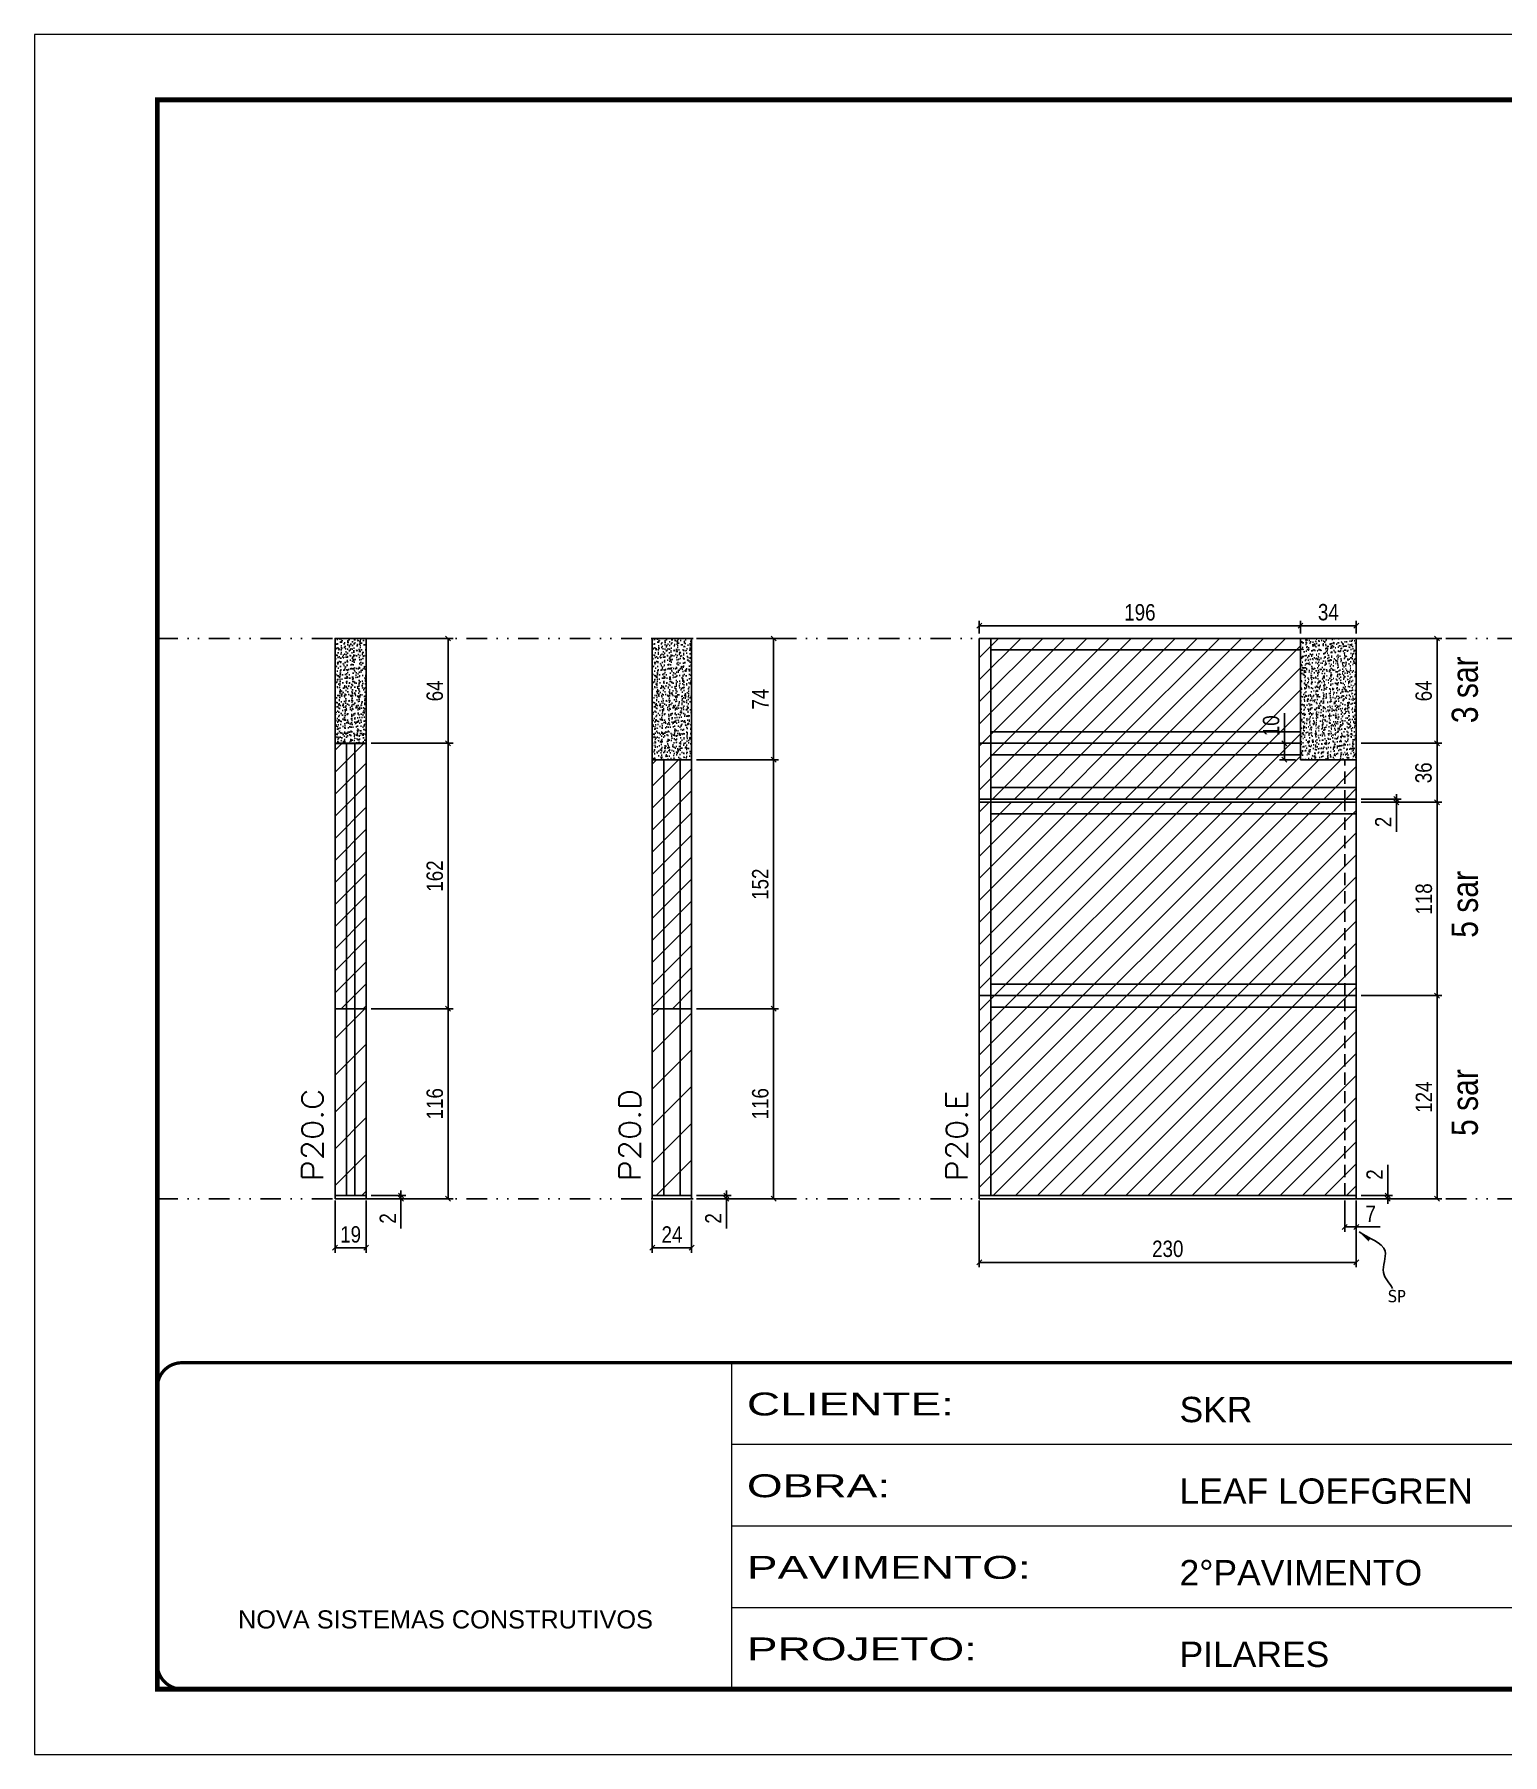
# Model space of a CAD drawing. Extents: x 14400 to 27878, y -21631 to 6985.
# Drawn here: x 17583 to 18479, y -3254 to -2204 of the extents above; entities that cross this region are included whole.
import ezdxf

# ---------------------------------------------------------------- set-up
doc = ezdxf.new("R2010")
doc.units = 0
for name, pattern in [('CONTINUO', [0]), ('DASHED', [0.75, 0.5, -0.25]), ('DIVIDE2', [0.625, 0.25, -0.125, 0, -0.125, 0, -0.125]), ('HIDDEN', [0.375, 0.25, -0.125])]:
    doc.linetypes.add(name, pattern=pattern)
for name, color, linetype in [('COTA', 241, 'Continuous'), ('NOMENCLATURA', 7, 'Continuous'), ('Nível', 160, 'Continuous'), ('Painéis', 200, 'Continuous'), ('SARR_2.2x7', 40, 'Continuous'), ('Sarrafo de Pressão', 42, 'HIDDEN'), ('texto', 7, 'Continuous')]:
    doc.layers.add(name, color=color, linetype=linetype)
for name, color, linetype, lineweight in [('Folhas', 255, 'Continuous', 9), ('Hachura', 251, 'Continuous', 9), ('SARRAFO DE PRESSAO', 251, 'DASHED', 9), ('Texto Seção', 7, 'Continuous', 15)]:
    doc.layers.add(name, color=color, linetype=linetype, lineweight=lineweight)
doc.styles.add('ARIAL', font='arial.ttf')
doc.styles.add('ARIAL_NARROW', font='ARIALN.TTF', dxfattribs={"height": 0.2})
doc.styles.add('COTA TECNICA', font='techl___.ttf', dxfattribs={"height": 10})
doc.styles.add('COTA TECNICA-50', font='techl___.ttf', dxfattribs={"height": 10})
doc.styles.add('REGUA-120', font='ROMANS.shx', dxfattribs={"height": 15})
doc.styles.get("Standard").update_dxf_attribs({"font": 'arial.ttf'})
doc.styles.add('Tecnologia', font='')
doc.styles.get('Tecnologia').set_extended_font_data('Forgotten Futurist')
doc.dimstyles.new('COTA PAINEL-50', dxfattribs={"dimtxt": 10, "dimasz": 3, "dimexe": 3, "dimexo": 3, "dimgap": 3, "dimtad": 1, "dimdec": 1, "dimzin": 12, "dimdsep": 46, "dimtxsty": 'COTA TECNICA-50', "dimblk1": 'OBLIQUE', "dimblk2": 'OBLIQUE', "dimsah": 1, "dimcen": 0.9, "dimclrd": 4, "dimclre": 4, "dimclrt": 240, "dimadec": 1, "dimazin": 3, "dimtfac": 1, "dimtdec": 1, "dimtmove": 0, "dimatfit": 3, "dimfxl": 1, "dimtolj": 1, "dimtzin": 12, "dimarcsym": 0})
doc.dimstyles.new('PAINEL', dxfattribs={"dimtxt": 10, "dimasz": 3, "dimexe": 3, "dimexo": 3, "dimgap": 3, "dimtad": 1, "dimdec": 1, "dimzin": 12, "dimdsep": 46, "dimtxsty": 'COTA TECNICA', "dimblk1": 'OBLIQUE', "dimblk2": 'OBLIQUE', "dimsah": 1, "dimcen": 0.9, "dimclrd": 4, "dimclre": 4, "dimclrt": 240, "dimadec": 1, "dimazin": 3, "dimtfac": 1, "dimtdec": 1, "dimtmove": 0, "dimatfit": 3, "dimfxl": 1, "dimtolj": 1, "dimtzin": 12, "dimarcsym": 0})
doc.dimstyles.get("Standard").update_dxf_attribs({"dimtxt": 0.18, "dimasz": 0.18, "dimexe": 0.18, "dimexo": 0.0625, "dimgap": 0.09, "dimtad": 0, "dimtih": 1, "dimtoh": 1, "dimdec": 4, "dimzin": 0, "dimdsep": 46, "dimtxsty": 'Standard', "dimcen": 0.09, "dimadec": 0, "dimazin": 0, "dimtfac": 1, "dimtdec": 4, "dimtofl": 0, "dimtmove": 0, "dimatfit": 3, "dimfxl": 1, "dimtolj": 1, "dimtzin": 0, "dimarcsym": 0})
pattern_1 = [(45, (0, 1148.575), (-11.22532, 11.22532), [])]

# ---------------------------------------------------------------- blocks, each defined once
blk = doc.blocks.new('9999999999')
at = {"color": 30, "linetype": 'CONTINUO'}
for p, q in [((98564.6, 34230.2), (98564.6, 34429.4)), ((98564.6, 34379.6), (99584, 34379.6)), ((98564.6, 34329.8), (99488, 34329.8)), ((98564.6, 34280), (99488, 34280))]:
    blk.add_line(p, q, dxfattribs=at)
at = {"color": 30, "linetype": 'CONTINUO', "const_width": 2}
blk.add_lwpolyline([(99584, 34230.2), (99584, 34414.4, 0.414214), (99569, 34429.4), (98229, 34429.4, 0.414214), (98214, 34414.4), (98214, 34245.2, 0.414214), (98229, 34230.2), (99584, 34230.2)], format="xyb", dxfattribs=at)
at = {"layer": 'Folhas'}
blk.add_lwpolyline([(98139, 34190.2), (99624, 34190.2), (99624, 35240.2), (98139, 35240.2)], close=True, dxfattribs=at)
at = {"layer": 'Folhas', "color": 30, "const_width": 3}
blk.add_lwpolyline([(98214, 34230.2), (99584, 34230.2), (99584, 35200.2), (98214, 35200.2)], close=True, dxfattribs=at)
at = {"color": 7, "linetype": 'Continuous', "ltscale": 5, "style": 'ARIAL'}
for s, height, p in [('SKR', 15.48, (98837.7, 34393.1)), ('LEAF LOEFGREN', 15.483, (98837.7, 34343.3)), ('2°PAVIMENTO', 15.483, (98837.7, 34293.5)), ('NOVA SISTEMAS CONSTRUTIVOS', 11.059, (98263.2, 34267.2)), ('PILARES', 15.48, (98837.7, 34243.7))]:
    blk.add_text(s, height=height, dxfattribs=at).set_placement(p)
at = {"layer": 'Folhas', "color": 7, "style": 'Tecnologia', "width": 1.5}
for s, p in [('CLIENTE:', (98573.7, 34397.2)), ('OBRA:', (98573.7, 34347.3)), ('PAVIMENTO:', (98573.7, 34297.5)), ('PROJETO:', (98573.7, 34247.7))]:
    blk.add_text(s, height=14, dxfattribs=at).set_placement(p)
blk = doc.blocks.new('_Oblique')
at = {"color": 0, "linetype": 'ByBlock', "lineweight": -2}
blk.add_line((-0.5, -0.5), (0.5, 0.5), dxfattribs=at)
blk = doc.blocks.new('*D1191')
at = {"layer": 'COTA', "color": 4, "lineweight": -2, "transparency": 16777216}
for p, q in [((17766.9, -2915.6), (17766.9, -2947.5)), ((17785.9, -2915.6), (17785.9, -2947.5)), ((17766.9, -2944.5), (17785.9, -2944.5))]:
    blk.add_line(p, q, dxfattribs=at)
at = {"layer": 'Defpoints', "color": 0, "transparency": 16777216}
for p in [(17766.9, -2912.6), (17785.9, -2912.6), (17785.9, -2944.5)]:
    blk.add_point(p, dxfattribs=at)
at = {"layer": 'COTA', "color": 4, "lineweight": -2, "transparency": 16777216, "xscale": 3, "yscale": 3, "zscale": 3, "rotation": 180}
blk.add_blockref('_Oblique', (17766.9, -2944.5), dxfattribs=at)
at = {"layer": 'COTA', "color": 4, "lineweight": -2, "transparency": 16777216, "xscale": 3, "yscale": 3, "zscale": 3}
blk.add_blockref('_Oblique', (17785.9, -2944.5), dxfattribs=at)
at = {"layer": 'COTA', "color": 240, "transparency": 16777216, "insert": (17776.4, -2936.4), "char_height": 10, "attachment_point": 5, "style": 'COTA TECNICA'}
blk.add_mtext('\\A1;19', dxfattribs=at)
blk = doc.blocks.new('*D1192')
at = {"layer": 'COTA', "color": 4, "lineweight": -2, "transparency": 16777216}
for p, q in [((17788.9, -2912.6), (17810.1, -2912.6)), ((17788.9, -2914.6), (17810.1, -2914.6)), ((17807.1, -2912.6), (17807.1, -2909.6)), ((17807.1, -2912.6), (17807.1, -2914.6)), ((17807.1, -2914.6), (17807.1, -2932.7))]:
    blk.add_line(p, q, dxfattribs=at)
at = {"layer": 'Defpoints', "color": 0, "transparency": 16777216}
for p in [(17785.9, -2912.6), (17785.9, -2914.6), (17807.1, -2912.6)]:
    blk.add_point(p, dxfattribs=at)
at = {"layer": 'COTA', "color": 4, "lineweight": -2, "transparency": 16777216, "xscale": 3, "yscale": 3, "zscale": 3}
for p, rotation in [((17807.1, -2912.6), 270), ((17807.1, -2914.6), 90)]:
    blk.add_blockref('_Oblique', p, dxfattribs=dict(at, rotation=rotation))
at = {"layer": 'COTA', "color": 240, "transparency": 16777216, "insert": (17799.1, -2926.6), "char_height": 10, "attachment_point": 5, "rotation": 90, "style": 'COTA TECNICA-50'}
blk.add_mtext('\\A1;2', dxfattribs=at)
blk = doc.blocks.new('*D1197')
at = {"layer": 'COTA', "color": 4, "lineweight": -2, "transparency": 16777216}
for p, q in [((18160, -2915.6), (18160, -2956.4)), ((18390, -2915.6), (18390, -2956.4)), ((18160, -2953.4), (18390, -2953.4))]:
    blk.add_line(p, q, dxfattribs=at)
at = {"layer": 'Defpoints', "color": 0, "transparency": 16777216}
for p in [(18160, -2912.6), (18390, -2912.6), (18390, -2953.4)]:
    blk.add_point(p, dxfattribs=at)
at = {"layer": 'COTA', "color": 4, "lineweight": -2, "transparency": 16777216, "xscale": 3, "yscale": 3, "zscale": 3, "rotation": 180}
blk.add_blockref('_Oblique', (18160, -2953.4), dxfattribs=at)
at = {"layer": 'COTA', "color": 4, "lineweight": -2, "transparency": 16777216, "xscale": 3, "yscale": 3, "zscale": 3}
blk.add_blockref('_Oblique', (18390, -2953.4), dxfattribs=at)
at = {"layer": 'COTA', "color": 240, "transparency": 16777216, "insert": (18275, -2945.2), "char_height": 10, "attachment_point": 5, "style": 'COTA TECNICA'}
blk.add_mtext('\\A1;230', dxfattribs=at)
blk = doc.blocks.new('*D1198')
at = {"layer": 'COTA', "color": 4, "lineweight": -2, "transparency": 16777216}
for p, q in [((18383, -2915.6), (18383, -2934.8)), ((18390, -2917.6), (18390, -2934.8)), ((18383, -2931.8), (18390, -2931.8)), ((18390, -2931.8), (18404.7, -2931.8))]:
    blk.add_line(p, q, dxfattribs=at)
at = {"layer": 'Defpoints', "color": 0, "transparency": 16777216}
for p in [(18383, -2912.6), (18390, -2914.6), (18390, -2931.8)]:
    blk.add_point(p, dxfattribs=at)
at = {"layer": 'COTA', "color": 4, "lineweight": -2, "transparency": 16777216, "xscale": 3, "yscale": 3, "zscale": 3, "rotation": 180}
blk.add_blockref('_Oblique', (18383, -2931.8), dxfattribs=at)
at = {"layer": 'COTA', "color": 4, "lineweight": -2, "transparency": 16777216, "xscale": 3, "yscale": 3, "zscale": 3}
blk.add_blockref('_Oblique', (18390, -2931.8), dxfattribs=at)
at = {"layer": 'COTA', "color": 240, "transparency": 16777216, "insert": (18398.8, -2923.8), "char_height": 10, "attachment_point": 5, "style": 'COTA TECNICA-50'}
blk.add_mtext('\\A1;7', dxfattribs=at)
blk = doc.blocks.new('*D1199')
at = {"layer": 'COTA', "color": 4, "lineweight": -2, "transparency": 16777216}
for p, q in [((18409.2, -2912.6), (18409.2, -2893.8)), ((18393, -2912.6), (18412.2, -2912.6)), ((18393, -2914.6), (18412.2, -2914.6)), ((18409.2, -2914.6), (18409.2, -2912.6)), ((18409.2, -2914.6), (18409.2, -2917.6))]:
    blk.add_line(p, q, dxfattribs=at)
at = {"layer": 'Defpoints', "color": 0, "transparency": 16777216}
for p in [(18390, -2912.6), (18390, -2914.6), (18409.2, -2914.6)]:
    blk.add_point(p, dxfattribs=at)
at = {"layer": 'COTA', "color": 4, "lineweight": -2, "transparency": 16777216, "xscale": 3, "yscale": 3, "zscale": 3}
for p, rotation in [((18409.2, -2912.6), 270), ((18409.2, -2914.6), 90)]:
    blk.add_blockref('_Oblique', p, dxfattribs=dict(at, rotation=rotation))
at = {"layer": 'COTA', "color": 240, "transparency": 16777216, "insert": (18401.2, -2899.8), "char_height": 10, "attachment_point": 5, "rotation": 90, "style": 'COTA TECNICA-50'}
blk.add_mtext('\\A1;2', dxfattribs=at)
blk = doc.blocks.new('*D1200')
at = {"layer": 'COTA', "color": 4, "lineweight": -2, "transparency": 16777216}
for p, q in [((17960.5, -2915.6), (17960.5, -2947.5)), ((17984.5, -2915.6), (17984.5, -2947.5)), ((17960.5, -2944.5), (17984.5, -2944.5))]:
    blk.add_line(p, q, dxfattribs=at)
at = {"layer": 'Defpoints', "color": 0, "transparency": 16777216}
for p in [(17960.5, -2912.6), (17984.5, -2912.6), (17984.5, -2944.5)]:
    blk.add_point(p, dxfattribs=at)
at = {"layer": 'COTA', "color": 4, "lineweight": -2, "transparency": 16777216, "xscale": 3, "yscale": 3, "zscale": 3, "rotation": 180}
blk.add_blockref('_Oblique', (17960.5, -2944.5), dxfattribs=at)
at = {"layer": 'COTA', "color": 4, "lineweight": -2, "transparency": 16777216, "xscale": 3, "yscale": 3, "zscale": 3}
blk.add_blockref('_Oblique', (17984.5, -2944.5), dxfattribs=at)
at = {"layer": 'COTA', "color": 240, "transparency": 16777216, "insert": (17972.5, -2936.4), "char_height": 10, "attachment_point": 5, "style": 'COTA TECNICA'}
blk.add_mtext('\\A1;24', dxfattribs=at)
blk = doc.blocks.new('*D1201')
at = {"layer": 'COTA', "color": 4, "lineweight": -2, "transparency": 16777216}
for p, q in [((17987.5, -2912.6), (18008.7, -2912.6)), ((17987.5, -2914.6), (18008.7, -2914.6)), ((18005.7, -2912.6), (18005.7, -2909.6)), ((18005.7, -2912.6), (18005.7, -2914.6)), ((18005.7, -2914.6), (18005.7, -2932.7))]:
    blk.add_line(p, q, dxfattribs=at)
at = {"layer": 'Defpoints', "color": 0, "transparency": 16777216}
for p in [(17984.5, -2912.6), (17984.5, -2914.6), (18005.7, -2912.6)]:
    blk.add_point(p, dxfattribs=at)
at = {"layer": 'COTA', "color": 4, "lineweight": -2, "transparency": 16777216, "xscale": 3, "yscale": 3, "zscale": 3}
for p, rotation in [((18005.7, -2912.6), 270), ((18005.7, -2914.6), 90)]:
    blk.add_blockref('_Oblique', p, dxfattribs=dict(at, rotation=rotation))
at = {"layer": 'COTA', "color": 240, "transparency": 16777216, "insert": (17997.7, -2926.6), "char_height": 10, "attachment_point": 5, "rotation": 90, "style": 'COTA TECNICA-50'}
blk.add_mtext('\\A1;2', dxfattribs=at)
blk = doc.blocks.new('*D1207')
at = {"layer": 'COTA', "color": 4, "linetype": 'ByBlock', "lineweight": -2, "transparency": 16777216}
for p, q in [((17987.5, -2572.6), (18037.5, -2572.6)), ((18034.5, -2572.6), (18034.5, -2646.6)), ((17987.5, -2646.6), (18037.5, -2646.6))]:
    blk.add_line(p, q, dxfattribs=at)
at = {"layer": 'Defpoints', "color": 0, "linetype": 'ByBlock', "transparency": 16777216}
for p in [(17984.5, -2572.6), (17984.5, -2646.6), (18034.5, -2646.6)]:
    blk.add_point(p, dxfattribs=at)
at = {"layer": 'COTA', "color": 4, "linetype": 'ByBlock', "lineweight": -2, "transparency": 16777216, "xscale": 3, "yscale": 3, "zscale": 3}
for p, rotation in [((18034.5, -2572.6), 90), ((18034.5, -2646.6), 270)]:
    blk.add_blockref('_Oblique', p, dxfattribs=dict(at, rotation=rotation))
at = {"layer": 'COTA', "color": 240, "linetype": 'ByBlock', "transparency": 16777216, "insert": (18026.4, -2609.6), "char_height": 10, "attachment_point": 5, "rotation": 90, "style": 'COTA TECNICA'}
blk.add_mtext('\\A1;74', dxfattribs=at)
blk = doc.blocks.new('*D1202')
at = {"layer": 'COTA', "color": 4, "lineweight": -2, "transparency": 16777216}
for p, q in [((17987.5, -2798.6), (18037.5, -2798.6)), ((18034.5, -2914.6), (18034.5, -2798.6)), ((17987.5, -2914.6), (18037.5, -2914.6))]:
    blk.add_line(p, q, dxfattribs=at)
at = {"layer": 'Defpoints', "color": 0, "transparency": 16777216}
for p in [(17984.5, -2798.6), (18034.5, -2798.6), (17984.5, -2914.6)]:
    blk.add_point(p, dxfattribs=at)
at = {"layer": 'COTA', "color": 4, "lineweight": -2, "transparency": 16777216, "xscale": 3, "yscale": 3, "zscale": 3}
for p, rotation in [((18034.5, -2798.6), 90), ((18034.5, -2914.6), 270)]:
    blk.add_blockref('_Oblique', p, dxfattribs=dict(at, rotation=rotation))
at = {"layer": 'COTA', "color": 240, "transparency": 16777216, "insert": (18026.4, -2856.6), "char_height": 10, "attachment_point": 5, "rotation": 90, "style": 'COTA TECNICA-50'}
blk.add_mtext('\\A1;116', dxfattribs=at)
blk = doc.blocks.new('*D1203')
at = {"layer": 'COTA', "color": 4, "lineweight": -2, "transparency": 16777216}
for p, q in [((17788.9, -2798.6), (17838.9, -2798.6)), ((17835.9, -2914.6), (17835.9, -2798.6)), ((17788.9, -2914.6), (17838.9, -2914.6))]:
    blk.add_line(p, q, dxfattribs=at)
at = {"layer": 'Defpoints', "color": 0, "transparency": 16777216}
for p in [(17785.9, -2798.6), (17835.9, -2798.6), (17785.9, -2914.6)]:
    blk.add_point(p, dxfattribs=at)
at = {"layer": 'COTA', "color": 4, "lineweight": -2, "transparency": 16777216, "xscale": 3, "yscale": 3, "zscale": 3}
for p, rotation in [((17835.9, -2798.6), 90), ((17835.9, -2914.6), 270)]:
    blk.add_blockref('_Oblique', p, dxfattribs=dict(at, rotation=rotation))
at = {"layer": 'COTA', "color": 240, "transparency": 16777216, "insert": (17827.8, -2856.6), "char_height": 10, "attachment_point": 5, "rotation": 90, "style": 'COTA TECNICA-50'}
blk.add_mtext('\\A1;116', dxfattribs=at)
blk = doc.blocks.new('*D1661')
at = {"layer": 'COTA', "color": 4, "lineweight": -2, "transparency": 16777216}
for p, q in [((18393, -2790.6), (18442.3, -2790.6)), ((18439.3, -2914.6), (18439.3, -2790.6)), ((18393, -2914.6), (18442.3, -2914.6))]:
    blk.add_line(p, q, dxfattribs=at)
at = {"layer": 'Defpoints', "color": 0, "transparency": 16777216}
for p in [(18390, -2790.6), (18439.3, -2790.6), (18390, -2914.6)]:
    blk.add_point(p, dxfattribs=at)
at = {"layer": 'COTA', "color": 4, "lineweight": -2, "transparency": 16777216, "xscale": 3, "yscale": 3, "zscale": 3}
for p, rotation in [((18439.3, -2790.6), 90), ((18439.3, -2914.6), 270)]:
    blk.add_blockref('_Oblique', p, dxfattribs=dict(at, rotation=rotation))
at = {"layer": 'COTA', "color": 240, "transparency": 16777216, "insert": (18431.3, -2852.6), "char_height": 10, "attachment_point": 5, "rotation": 90, "style": 'COTA TECNICA'}
blk.add_mtext('\\A1;124', dxfattribs=at)
blk = doc.blocks.new('*D1662')
at = {"layer": 'COTA', "color": 4, "lineweight": -2, "transparency": 16777216}
for p, q in [((18393, -2572.6), (18442.3, -2572.6)), ((18439.3, -2636.6), (18439.3, -2572.6)), ((18393, -2636.6), (18442.3, -2636.6))]:
    blk.add_line(p, q, dxfattribs=at)
at = {"layer": 'Defpoints', "color": 0, "transparency": 16777216}
for p in [(18390, -2572.6), (18439.3, -2572.6), (18390, -2636.6)]:
    blk.add_point(p, dxfattribs=at)
at = {"layer": 'COTA', "color": 4, "lineweight": -2, "transparency": 16777216, "xscale": 3, "yscale": 3, "zscale": 3}
for p, rotation in [((18439.3, -2572.6), 90), ((18439.3, -2636.6), 270)]:
    blk.add_blockref('_Oblique', p, dxfattribs=dict(at, rotation=rotation))
at = {"layer": 'COTA', "color": 240, "transparency": 16777216, "insert": (18431.2, -2604.6), "char_height": 10, "attachment_point": 5, "rotation": 90, "style": 'COTA TECNICA'}
blk.add_mtext('\\A1;64', dxfattribs=at)
blk = doc.blocks.new('*D1663')
at = {"layer": 'COTA', "color": 4, "lineweight": -2, "transparency": 16777216}
for p, q in [((18356, -2569.6), (18356, -2561.8)), ((18390, -2569.6), (18390, -2561.8)), ((18356, -2564.8), (18390, -2564.8))]:
    blk.add_line(p, q, dxfattribs=at)
at = {"layer": 'Defpoints', "color": 0, "transparency": 16777216}
for p in [(18390, -2564.8), (18356, -2572.6), (18390, -2572.6)]:
    blk.add_point(p, dxfattribs=at)
at = {"layer": 'COTA', "color": 4, "lineweight": -2, "transparency": 16777216, "xscale": 3, "yscale": 3, "zscale": 3, "rotation": 180}
blk.add_blockref('_Oblique', (18356, -2564.8), dxfattribs=at)
at = {"layer": 'COTA', "color": 4, "lineweight": -2, "transparency": 16777216, "xscale": 3, "yscale": 3, "zscale": 3}
blk.add_blockref('_Oblique', (18390, -2564.8), dxfattribs=at)
at = {"layer": 'COTA', "color": 240, "transparency": 16777216, "insert": (18373, -2556.6), "char_height": 10, "attachment_point": 5, "style": 'COTA TECNICA'}
blk.add_mtext('\\A1;34', dxfattribs=at)
blk = doc.blocks.new('*D1664')
at = {"layer": 'COTA', "color": 4, "lineweight": -2, "transparency": 16777216}
for p, q in [((18160, -2569.6), (18160, -2561.8)), ((18356, -2569.6), (18356, -2561.8)), ((18356, -2564.8), (18160, -2564.8))]:
    blk.add_line(p, q, dxfattribs=at)
at = {"layer": 'Defpoints', "color": 0, "transparency": 16777216}
for p in [(18160, -2564.8), (18160, -2572.6), (18356, -2572.6)]:
    blk.add_point(p, dxfattribs=at)
at = {"layer": 'COTA', "color": 4, "lineweight": -2, "transparency": 16777216, "xscale": 3, "yscale": 3, "zscale": 3, "rotation": 180}
blk.add_blockref('_Oblique', (18160, -2564.8), dxfattribs=at)
at = {"layer": 'COTA', "color": 4, "lineweight": -2, "transparency": 16777216, "xscale": 3, "yscale": 3, "zscale": 3}
blk.add_blockref('_Oblique', (18356, -2564.8), dxfattribs=at)
at = {"layer": 'COTA', "color": 240, "transparency": 16777216, "insert": (18258, -2556.7), "char_height": 10, "attachment_point": 5, "style": 'COTA TECNICA'}
blk.add_mtext('\\A1;196', dxfattribs=at)
blk = doc.blocks.new('*D1704')
at = {"layer": 'COTA', "color": 4, "lineweight": -2, "transparency": 16777216}
for p, q in [((17788.9, -2636.6), (17838.9, -2636.6)), ((17835.9, -2636.6), (17835.9, -2798.6)), ((17788.9, -2798.6), (17838.9, -2798.6))]:
    blk.add_line(p, q, dxfattribs=at)
at = {"layer": 'Defpoints', "color": 0, "transparency": 16777216}
for p in [(17785.9, -2636.6), (17785.9, -2798.6), (17835.9, -2798.6)]:
    blk.add_point(p, dxfattribs=at)
at = {"layer": 'COTA', "color": 4, "lineweight": -2, "transparency": 16777216, "xscale": 3, "yscale": 3, "zscale": 3}
for p, rotation in [((17835.9, -2636.6), 90), ((17835.9, -2798.6), 270)]:
    blk.add_blockref('_Oblique', p, dxfattribs=dict(at, rotation=rotation))
at = {"layer": 'COTA', "color": 240, "transparency": 16777216, "insert": (17827.8, -2717.6), "char_height": 10, "attachment_point": 5, "rotation": 90, "style": 'COTA TECNICA'}
blk.add_mtext('\\A1;162', dxfattribs=at)
blk = doc.blocks.new('*D1705')
at = {"layer": 'COTA', "color": 4, "lineweight": -2, "transparency": 16777216}
for p, q in [((17987.5, -2646.6), (18037.5, -2646.6)), ((18034.5, -2646.6), (18034.5, -2798.6)), ((17987.5, -2798.6), (18037.5, -2798.6))]:
    blk.add_line(p, q, dxfattribs=at)
at = {"layer": 'Defpoints', "color": 0, "transparency": 16777216}
for p in [(17984.5, -2646.6), (17984.5, -2798.6), (18034.5, -2798.6)]:
    blk.add_point(p, dxfattribs=at)
at = {"layer": 'COTA', "color": 4, "lineweight": -2, "transparency": 16777216, "xscale": 3, "yscale": 3, "zscale": 3}
for p, rotation in [((18034.5, -2646.6), 90), ((18034.5, -2798.6), 270)]:
    blk.add_blockref('_Oblique', p, dxfattribs=dict(at, rotation=rotation))
at = {"layer": 'COTA', "color": 240, "transparency": 16777216, "insert": (18026.4, -2722.6), "char_height": 10, "attachment_point": 5, "rotation": 90, "style": 'COTA TECNICA'}
blk.add_mtext('\\A1;152', dxfattribs=at)
blk = doc.blocks.new('*D1706')
at = {"layer": 'COTA', "color": 4, "lineweight": -2, "transparency": 16777216}
for p, q in [((18393, -2672.6), (18442.3, -2672.6)), ((18439.3, -2790.6), (18439.3, -2672.6)), ((18393, -2790.6), (18442.3, -2790.6))]:
    blk.add_line(p, q, dxfattribs=at)
at = {"layer": 'Defpoints', "color": 0, "transparency": 16777216}
for p in [(18390, -2672.6), (18439.3, -2672.6), (18390, -2790.6)]:
    blk.add_point(p, dxfattribs=at)
at = {"layer": 'COTA', "color": 4, "lineweight": -2, "transparency": 16777216, "xscale": 3, "yscale": 3, "zscale": 3}
for p, rotation in [((18439.3, -2672.6), 90), ((18439.3, -2790.6), 270)]:
    blk.add_blockref('_Oblique', p, dxfattribs=dict(at, rotation=rotation))
at = {"layer": 'COTA', "color": 240, "transparency": 16777216, "insert": (18431.3, -2731.6), "char_height": 10, "attachment_point": 5, "rotation": 90, "style": 'COTA TECNICA'}
blk.add_mtext('\\A1;118', dxfattribs=at)
blk = doc.blocks.new('*D2028')
at = {"layer": 'COTA', "color": 4, "lineweight": -2, "transparency": 16777216}
for p, q in [((18393, -2636.6), (18442.3, -2636.6)), ((18439.3, -2672.6), (18439.3, -2636.6)), ((18393, -2672.6), (18442.3, -2672.6))]:
    blk.add_line(p, q, dxfattribs=at)
at = {"layer": 'Defpoints', "color": 0, "transparency": 16777216}
for p in [(18390, -2636.6), (18439.3, -2636.6), (18390, -2672.6)]:
    blk.add_point(p, dxfattribs=at)
at = {"layer": 'COTA', "color": 4, "lineweight": -2, "transparency": 16777216, "xscale": 3, "yscale": 3, "zscale": 3}
for p, rotation in [((18439.3, -2636.6), 90), ((18439.3, -2672.6), 270)]:
    blk.add_blockref('_Oblique', p, dxfattribs=dict(at, rotation=rotation))
at = {"layer": 'COTA', "color": 240, "transparency": 16777216, "insert": (18431.1, -2654.6), "char_height": 10, "attachment_point": 5, "rotation": 90, "style": 'COTA TECNICA'}
blk.add_mtext('\\A1;36', dxfattribs=at)
blk = doc.blocks.new('*D2356')
at = {"layer": 'COTA', "color": 4, "lineweight": -2, "transparency": 16777216}
for p, q in [((18346.2, -2636.6), (18346.2, -2618.2)), ((18353, -2636.6), (18343.2, -2636.6)), ((18346.2, -2646.6), (18346.2, -2636.6)), ((18353, -2646.6), (18343.2, -2646.6))]:
    blk.add_line(p, q, dxfattribs=at)
at = {"layer": 'Defpoints', "color": 0, "transparency": 16777216}
for p in [(18346.2, -2636.6), (18356, -2636.6), (18356, -2646.6)]:
    blk.add_point(p, dxfattribs=at)
at = {"layer": 'COTA', "color": 4, "lineweight": -2, "transparency": 16777216, "xscale": 3, "yscale": 3, "zscale": 3}
for p, rotation in [((18346.2, -2636.6), 90), ((18346.2, -2646.6), 270)]:
    blk.add_blockref('_Oblique', p, dxfattribs=dict(at, rotation=rotation))
at = {"layer": 'COTA', "color": 240, "transparency": 16777216, "insert": (18338.1, -2625.9), "char_height": 10, "attachment_point": 5, "rotation": 90, "style": 'COTA TECNICA'}
blk.add_mtext('\\A1;10', dxfattribs=at)
blk = doc.blocks.new('*D2357')
at = {"layer": 'COTA', "color": 4, "lineweight": -2, "transparency": 16777216}
for p, q in [((18393, -2670.6), (18417.5, -2670.6)), ((18393, -2672.6), (18417.5, -2672.6)), ((18414.5, -2670.6), (18414.5, -2667.6)), ((18414.5, -2670.6), (18414.5, -2672.6)), ((18414.5, -2672.6), (18414.5, -2690.7))]:
    blk.add_line(p, q, dxfattribs=at)
at = {"layer": 'Defpoints', "color": 0, "transparency": 16777216}
for p in [(18390, -2670.6), (18390, -2672.6), (18414.5, -2672.6)]:
    blk.add_point(p, dxfattribs=at)
at = {"layer": 'COTA', "color": 4, "lineweight": -2, "transparency": 16777216, "xscale": 3, "yscale": 3, "zscale": 3}
for p, rotation in [((18414.5, -2670.6), 270), ((18414.5, -2672.6), 90)]:
    blk.add_blockref('_Oblique', p, dxfattribs=dict(at, rotation=rotation))
at = {"layer": 'COTA', "color": 240, "transparency": 16777216, "insert": (18406.5, -2684.6), "char_height": 10, "attachment_point": 5, "rotation": 90, "style": 'COTA TECNICA'}
blk.add_mtext('\\A1;2', dxfattribs=at)
blk = doc.blocks.new('*D2359')
at = {"layer": 'COTA', "color": 4, "linetype": 'ByBlock', "lineweight": -2, "transparency": 16777216}
for p, q in [((17788.9, -2572.6), (17838.9, -2572.6)), ((17835.9, -2572.6), (17835.9, -2636.6)), ((17788.9, -2636.6), (17838.9, -2636.6))]:
    blk.add_line(p, q, dxfattribs=at)
at = {"layer": 'Defpoints', "color": 0, "linetype": 'ByBlock', "transparency": 16777216}
for p in [(17785.9, -2572.6), (17785.9, -2636.6), (17835.9, -2636.6)]:
    blk.add_point(p, dxfattribs=at)
at = {"layer": 'COTA', "color": 4, "linetype": 'ByBlock', "lineweight": -2, "transparency": 16777216, "xscale": 3, "yscale": 3, "zscale": 3}
for p, rotation in [((17835.9, -2572.6), 90), ((17835.9, -2636.6), 270)]:
    blk.add_blockref('_Oblique', p, dxfattribs=dict(at, rotation=rotation))
at = {"layer": 'COTA', "color": 240, "linetype": 'ByBlock', "transparency": 16777216, "insert": (17827.8, -2604.6), "char_height": 10, "attachment_point": 5, "rotation": 90, "style": 'COTA TECNICA'}
blk.add_mtext('\\A1;64', dxfattribs=at)

msp = doc.modelspace()

# ---------------------------------------------------------------- hatches: boundary and pattern name
at = {"layer": 'COTA'}
h = msp.add_hatch(dxfattribs=at)
h.set_pattern_fill('AR-CONC', color=256, scale=0.03)
h.set_pattern_definition([(50, (2089.046, -6885.4506), (5.4655401, -0.4781726), [0.5715, -6.2865]), (355, (2089.046, -6885.4506), (-1.0573026, 5.7317054), [0.4572, -5.0292175]), (100.451445, (2089.5014, -6885.4905), (4.4082374, 5.2535326), [0.4857003, -5.3427073]), (46.1842, (2089.046, -6883.9266), (8.1323712, -1.2612698), [0.85725, -9.42975]), (96.63556, (2089.724, -6884.032), (7.122124, 7.4227837), [0.7285507, -8.0140682]), (351.18415, (2089.046, -6883.927), (7.122124, 7.4227837), [0.685799, -7.543792]), (21, (2089.808, -6884.3076), (4.5484317, -3.067956), [0.5715, -6.2865]), (326, (2089.808, -6884.3076), (1.8540609, 5.525639), [0.4572, -5.0292]), (71.451445, (2090.187, -6884.5633), (6.4024926, 2.457683), [0.4857003, -5.3426981]), (37.5, (2089.046, -6885.4506), (0.0926581, 2.53665117), [0, -4.96824, 0, -5.1054, 0, -5.04825]), (7.5, (2089.046, -6885.4506), (2.00458988, 3.00541724), [0, -2.91084, 0, -4.85394, 0, -1.92405]), (327.5, (2087.3467, -6885.4506), (4.06771786, -0.17186232), [0, -1.905, 0, -5.9436, 0, -7.8867]), (317.5, (2086.5847, -6885.4506), (4.44387544, 0.7627947), [0, -2.4765, 0, -3.94716, 0, -5.6007])])
h.paths.add_polyline_path([(17785.91, -2572.59), (17766.91, -2572.59), (17766.91, -2636.61), (17785.91, -2636.61)])
h = msp.add_hatch(dxfattribs=at)
h.set_pattern_fill('AR-CONC', color=256, scale=0.03)
h.set_pattern_definition([(50, (2282.6104, -6885.4506), (5.4655401, -0.4781726), [0.5715, -6.2865]), (355, (2282.6104, -6885.4506), (-1.0573026, 5.7317054), [0.4572, -5.0292175]), (100.451445, (2283.066, -6885.4905), (4.4082374, 5.2535326), [0.4857003, -5.3427073]), (46.1842, (2282.6104, -6883.9266), (8.1323712, -1.2612698), [0.85725, -9.42975]), (96.63556, (2283.288, -6884.032), (7.122124, 7.4227837), [0.7285507, -8.0140682]), (351.18415, (2282.61, -6883.927), (7.122124, 7.4227837), [0.685799, -7.543792]), (21, (2283.3724, -6884.3076), (4.5484317, -3.067956), [0.5715, -6.2865]), (326, (2283.3724, -6884.3076), (1.8540609, 5.525639), [0.4572, -5.0292]), (71.451445, (2283.7514, -6884.5633), (6.4024926, 2.457683), [0.4857003, -5.3426981]), (37.5, (2282.6104, -6885.4506), (0.0926581, 2.53665117), [0, -4.96824, 0, -5.1054, 0, -5.04825]), (7.5, (2282.6104, -6885.4506), (2.00458988, 3.00541724), [0, -2.91084, 0, -4.85394, 0, -1.92405]), (327.5, (2280.911, -6885.4506), (4.06771786, -0.17186232), [0, -1.905, 0, -5.9436, 0, -7.8867]), (317.5, (2280.149, -6885.4506), (4.44387544, 0.7627947), [0, -2.4765, 0, -3.94716, 0, -5.6007])])
h.paths.add_polyline_path([(17984.47, -2572.59), (17960.47, -2572.59), (17960.47, -2646.61), (17984.47, -2646.61)])
h = msp.add_hatch(dxfattribs=at)
h.set_pattern_fill('AR-CONC', color=256, scale=0.03)
h.set_pattern_definition([(50, (0, 1310.575), (5.4655401, -0.4781726), [0.5715, -6.2865]), (355, (0, 1310.575), (-1.0573026, 5.7317054), [0.4572, -5.0292175]), (100.451445, (0.4555, 1310.535), (4.4082374, 5.2535326), [0.4857003, -5.3427073]), (46.1842, (0, 1312.099), (8.1323712, -1.2612698), [0.85725, -9.42975]), (96.63556, (0.678, 1311.994), (7.122124, 7.4227837), [0.7285507, -8.0140682]), (351.18415, (0, 1312.099), (7.122124, 7.4227837), [0.685799, -7.543792]), (21, (0.762, 1311.718), (4.5484317, -3.0679559), [0.5715, -6.2865]), (326, (0.762, 1311.718), (1.8540609, 5.525639), [0.4572, -5.0292]), (71.451445, (1.141, 1311.4624), (6.4024926, 2.457683), [0.4857003, -5.3426981]), (37.5, (0, 1310.5751), (0.0926581, 2.53665117), [0, -4.96824, 0, -5.1054, 0, -5.04825]), (7.5, (0, 1310.575), (2.00458988, 3.00541724), [0, -2.91084, 0, -4.85394, 0, -1.92405]), (327.5, (-1.6993, 1310.5751), (4.06771786, -0.17186232), [0, -1.905, 0, -5.9436, 0, -7.8867]), (317.5, (-2.4613, 1310.575), (4.44387544, 0.7627947), [0, -2.4765, 0, -3.94716, 0, -5.6007])])
h.paths.add_polyline_path([(18389.98, -2572.59), (18355.98, -2572.59), (18355.98, -2646.59), (18389.98, -2646.59)])
at = {"layer": 'Hachura', "linetype": 'ByBlock'}
h = msp.add_hatch(dxfattribs=at)
h.set_pattern_fill('ANSI31', color=256, scale=3)
h.paths.add_polyline_path([(18355.98, -2636.59), (18355.98, -2572.59), (18159.98, -2572.59), (18159.98, -2636.59)])
h.paths.add_polyline_path([(18389.98, -2790.59), (18389.98, -2672.59), (18159.98, -2672.59), (18159.98, -2790.59)])
h.paths.add_polyline_path([(18159.98, -2790.59), (18159.98, -2912.59), (18389.98, -2912.59), (18389.98, -2790.59)])
h.paths.add_polyline_path([(18601.8, -2790.59), (18601.8, -2912.59), (18723.8, -2912.59), (18723.8, -2790.59)])
h.paths.add_polyline_path([(18723.8, -2912.59), (18861.8, -2912.59), (18861.8, -2790.59), (18723.8, -2790.59)])
h.paths.add_polyline_path([(18861.8, -2790.59), (18861.8, -2672.59), (18723.8, -2672.59), (18723.8, -2790.59)])
h.paths.add_polyline_path([(18723.8, -2672.59), (18601.8, -2672.59), (18601.8, -2790.59), (18723.8, -2790.59)])
h = msp.add_hatch(dxfattribs=at)
h.set_pattern_fill('ANSI31', color=256, scale=3)
h.paths.add_polyline_path([(17785.91, -2636.61), (17766.91, -2636.61), (17766.91, -2798.59), (17785.91, -2798.59)])
h.paths.add_polyline_path([(17984.47, -2646.61), (17960.47, -2646.61), (17960.47, -2798.61), (17984.47, -2798.61)])
h.paths.add_polyline_path([(18389.98, -2646.59), (18355.98, -2646.59), (18355.98, -2636.59), (18159.98, -2636.59), (18159.98, -2670.59), (18389.98, -2670.59)])
h.paths.add_polyline_path([(18723.8, -2638.59), (18601.8, -2638.59), (18601.8, -2672.59), (18723.8, -2672.59)])
h.paths.add_polyline_path([(18861.8, -2638.59), (18723.8, -2638.59), (18723.8, -2672.59), (18861.8, -2672.59)])
at = {"layer": 'Hachura'}
h = msp.add_hatch(dxfattribs=at)
h.set_pattern_fill('ANSI31', color=256, scale=5)
h.set_pattern_definition(pattern_1)
h.paths.add_polyline_path([(17766.91, -2912.59), (17785.91, -2912.59), (17785.91, -2798.59), (17766.91, -2798.59)])
h = msp.add_hatch(dxfattribs=at)
h.set_pattern_fill('ANSI31', color=256, scale=5)
h.set_pattern_definition(pattern_1)
h.paths.add_polyline_path([(17967.47, -2798.61), (17960.47, -2798.61), (17960.47, -2912.59), (17967.47, -2912.59)])
h.paths.add_polyline_path([(17977.47, -2798.61), (17967.47, -2798.61), (17967.47, -2912.59), (17977.47, -2912.59)])
h.paths.add_polyline_path([(17984.47, -2798.61), (17977.47, -2798.61), (17977.47, -2912.59), (17984.47, -2912.59)])

# ---------------------------------------------------------------- linework, layer by layer
at = {"layer": 'COTA'}
for p, q in [((17785.91, -2572.59), (17766.91, -2572.59)), ((18389.98, -2572.59), (18355.98, -2572.59)), ((18389.98, -2572.59), (18389.98, -2646.59))]:
    msp.add_line(p, q, dxfattribs=at)
at = {"layer": 'COTA', "linetype": 'ByBlock'}
for points in [[(17766.91, -2636.61), (17785.91, -2636.61), (17785.91, -2572.59), (17766.91, -2572.59)], [(17960.47, -2646.61), (17984.47, -2646.61), (17984.47, -2572.59), (17960.47, -2572.59)]]:
    msp.add_lwpolyline(points, close=True, dxfattribs=at)
at = {"layer": 'Nível', "color": 4, "linetype": 'DIVIDE2', "ltscale": 50}
for p, q in [((17658.47, -2572.59), (19028.47, -2572.59)), ((17658.47, -2914.59), (19028.47, -2914.59))]:
    msp.add_line(p, q, dxfattribs=at)
at = {"layer": 'Painéis'}
for p, q in [((18159.98, -2912.59), (18159.98, -2572.59)), ((18159.98, -2572.59), (18355.98, -2572.59)), ((18355.98, -2572.59), (18355.98, -2646.59)), ((18159.98, -2636.59), (18355.98, -2636.59)), ((18355.98, -2646.59), (18389.98, -2646.59)), ((18389.98, -2646.59), (18389.98, -2912.59)), ((18389.98, -2670.59), (18159.98, -2670.59)), ((18389.98, -2672.59), (18159.98, -2672.59)), ((18389.98, -2790.59), (18159.98, -2790.59)), ((17766.91, -2798.59), (17766.91, -2912.59)), ((17785.91, -2798.59), (17766.91, -2798.59)), ((17785.91, -2798.59), (17785.91, -2912.59)), ((17960.47, -2798.61), (17960.47, -2912.59)), ((17984.47, -2798.61), (17960.47, -2798.61)), ((17984.47, -2798.61), (17984.47, -2912.59)), ((17766.91, -2912.59), (17785.91, -2912.59)), ((17766.91, -2912.59), (17785.91, -2912.59)), ((17766.91, -2914.59), (17766.91, -2912.59)), ((17785.91, -2914.59), (17766.91, -2914.59)), ((17785.91, -2912.59), (17785.91, -2914.59)), ((17960.47, -2912.59), (17984.47, -2912.59)), ((17960.47, -2912.59), (17984.47, -2912.59)), ((17960.47, -2914.59), (17960.47, -2912.59)), ((17984.47, -2914.59), (17960.47, -2914.59)), ((17984.47, -2912.59), (17984.47, -2914.59))]:
    msp.add_line(p, q, dxfattribs=at)
for points in [[(17766.91, -2636.59), (17785.91, -2636.59), (17785.91, -2798.59), (17766.91, -2798.59)], [(17960.47, -2646.61), (17984.47, -2646.61), (17984.47, -2798.61), (17960.47, -2798.61)], [(18159.98, -2912.59), (18389.98, -2912.59), (18389.98, -2914.59), (18159.98, -2914.59)]]:
    msp.add_lwpolyline(points, close=True, dxfattribs=at)
at = {"layer": 'SARR_2.2x7'}
for p, q in [((18166.98, -2636.59), (18166.98, -2572.59)), ((18355.98, -2579.59), (18166.98, -2579.59)), ((18355.98, -2629.59), (18166.98, -2629.59)), ((17773.91, -2798.59), (17773.91, -2636.59)), ((17778.91, -2798.59), (17778.91, -2636.59)), ((18166.98, -2672.59), (18166.98, -2636.59)), ((18355.98, -2643.59), (18166.98, -2643.59)), ((17967.47, -2798.57), (17967.47, -2646.61)), ((17977.47, -2798.57), (17977.47, -2646.61)), ((18389.98, -2663.59), (18166.98, -2663.59)), ((18166.98, -2790.59), (18166.98, -2672.59)), ((18389.98, -2679.59), (18166.98, -2679.59)), ((18389.98, -2783.59), (18166.98, -2783.59)), ((18166.98, -2912.59), (18166.98, -2790.59)), ((17773.91, -2798.59), (17773.91, -2912.59)), ((17778.91, -2798.59), (17778.91, -2912.59)), ((17967.47, -2798.61), (17967.47, -2912.59)), ((17977.47, -2798.61), (17977.47, -2912.59)), ((18389.98, -2797.59), (18166.98, -2797.59))]:
    msp.add_line(p, q, dxfattribs=at)
at = {"layer": 'Sarrafo de Pressão', "ltscale": 30}
for p, q in [((18382.98, -2672.59), (18382.98, -2646.59)), ((18382.98, -2790.59), (18382.98, -2672.59)), ((18382.98, -2912.59), (18382.98, -2790.59))]:
    msp.add_line(p, q, dxfattribs=at)

# ---------------------------------------------------------------- block references
at = {"layer": 'SARRAFO DE PRESSAO', "color": 6, "linetype": 'ByBlock'}
msp.add_blockref('9999999999', (-80555.51, -37444.08), dxfattribs=at)

# ---------------------------------------------------------------- texts
at = {"layer": 'NOMENCLATURA', "style": 'ARIAL_NARROW'}
for s, p in [('3 sar', (18464.22, -2624.27)), ('5 sar', (18464.22, -2755.27)), ('5 sar', (18464.22, -2876.27))]:
    msp.add_text(s, height=16, rotation=90, dxfattribs=at).set_placement(p)
at = {"layer": 'texto', "color": 0, "insert": (18414.76, -2974.08), "char_height": 7.5, "attachment_point": 5}
msp.add_mtext('{\\fTahoma|b0|i0|c0|p34;\\C4;SP}', dxfattribs=at)
at = {"layer": 'Texto Seção', "style": 'REGUA-120', "width": 1.1}
for s, p in [('P20.C', (17759.66, -2903.83)), ('P20.D', (17953.23, -2903.83)), ('P20.E', (18152.73, -2903.83))]:
    msp.add_text(s, height=13, rotation=90, dxfattribs=at).set_placement(p)

# ---------------------------------------------------------------- dimensions: what is measured, and where the dimension line sits
at = {"layer": 'COTA'}
for base, p1, p2, dimstyle, picture, middle in [((18159.98, -2564.79), (18355.98, -2572.59), (18159.98, -2572.59), 'PAINEL', '*D1664', (18257.98, -2556.66)), ((18389.98, -2564.79), (18355.98, -2572.59), (18389.98, -2572.59), 'PAINEL', '*D1663', (18372.98, -2556.57)), ((18389.98, -2931.83), (18382.98, -2912.59), (18389.98, -2914.59), 'COTA PAINEL-50', '*D1198', (18398.85, -2923.76))]:
    dim = msp.add_linear_dim(base=base, p1=p1, p2=p2, dimstyle=dimstyle, dxfattribs=at)
    dim.commit()
    dim.dimension.update_dxf_attribs({"geometry": picture, "text_midpoint": middle})
at = {"layer": 'COTA', "linetype": 'ByBlock'}
for base, p1, p2, picture, middle in [((17835.9, -2636.61), (17785.91, -2572.59), (17785.91, -2636.61), '*D2359', (17827.8, -2604.6)), ((18034.46, -2646.61), (17984.47, -2572.59), (17984.47, -2646.61), '*D1207', (18026.39, -2609.6))]:
    dim = msp.add_linear_dim(base=base, p1=p1, p2=p2, angle=90, dimstyle='PAINEL', dxfattribs=at)
    dim.commit()
    dim.dimension.update_dxf_attribs({"geometry": picture, "text_midpoint": middle})
at = {"layer": 'COTA'}
for base, p1, p2, dimstyle, picture, middle in [((18439.35, -2572.59), (18389.98, -2636.59), (18389.98, -2572.59), 'PAINEL', '*D1662', (18431.25, -2604.59)), ((18346.21, -2636.59), (18355.98, -2646.59), (18355.98, -2636.59), 'PAINEL', '*D2356', (18338.11, -2625.88)), ((17835.9, -2798.59), (17785.91, -2636.59), (17785.91, -2798.59), 'PAINEL', '*D1704', (17827.8, -2717.59)), ((18439.35, -2636.59), (18389.98, -2672.59), (18389.98, -2636.59), 'PAINEL', '*D2028', (18431.13, -2654.59)), ((18034.46, -2798.61), (17984.47, -2646.61), (17984.47, -2798.61), 'PAINEL', '*D1705', (18026.35, -2722.61)), ((18414.53, -2672.59), (18389.98, -2670.59), (18389.98, -2672.59), 'PAINEL', '*D2357', (18406.53, -2684.65)), ((18439.35, -2672.59), (18389.98, -2790.59), (18389.98, -2672.59), 'PAINEL', '*D1706', (18431.25, -2731.59)), ((18439.35, -2790.59), (18389.98, -2914.59), (18389.98, -2790.59), 'PAINEL', '*D1661', (18431.28, -2852.59)), ((17835.9, -2798.59), (17785.91, -2914.59), (17785.91, -2798.59), 'COTA PAINEL-50', '*D1203', (17827.8, -2856.59)), ((18034.46, -2798.61), (17984.47, -2914.59), (17984.47, -2798.61), 'COTA PAINEL-50', '*D1202', (18026.36, -2856.6))]:
    dim = msp.add_linear_dim(base=base, p1=p1, p2=p2, angle=90, dimstyle=dimstyle, dxfattribs=at)
    dim.commit()
    dim.dimension.update_dxf_attribs({"geometry": picture, "text_midpoint": middle})
for base, p1, p2, picture, middle in [((18409.24, -2914.59), (18389.98, -2912.59), (18389.98, -2914.59), '*D1199', (18409.24, -2899.84)), ((17807.1, -2912.59), (17785.91, -2914.59), (17785.91, -2912.59), '*D1192', (17807.1, -2926.65)), ((18005.67, -2912.59), (17984.47, -2914.59), (17984.47, -2912.59), '*D1201', (18005.67, -2926.65))]:
    dim = msp.add_linear_dim(base=base, p1=p1, p2=p2, angle=90, dimstyle='COTA PAINEL-50', dxfattribs=at)
    dim.commit()
    dim.dimension.update_dxf_attribs({"geometry": picture, "text_midpoint": middle, "dimtype": 160})
for base, p1, p2, picture, middle in [((17785.91, -2944.48), (17766.91, -2912.59), (17785.91, -2912.59), '*D1191', (17776.41, -2936.4)), ((17984.47, -2944.48), (17960.47, -2912.59), (17984.47, -2912.59), '*D1200', (17972.47, -2936.41)), ((18389.98, -2953.41), (18159.98, -2912.59), (18389.98, -2912.59), '*D1197', (18274.98, -2945.19))]:
    dim = msp.add_linear_dim(base=base, p1=p1, p2=p2, dimstyle='PAINEL', override={"dimarcsym": 2}, dxfattribs=at)
    dim.commit()
    dim.dimension.update_dxf_attribs({"geometry": picture, "text_midpoint": middle})

# ---------------------------------------------------------------- leaders
at = {"layer": 'COTA', "path_type": 1}
msp.add_leader([(18391.81, -2934.77), (18407.6, -2946.61), (18406.67, -2959.61), (18412.22, -2969.39)], dimstyle='Standard', override={"dimasz": 8}, dxfattribs=at)

doc.saveas('drawing.dxf')
